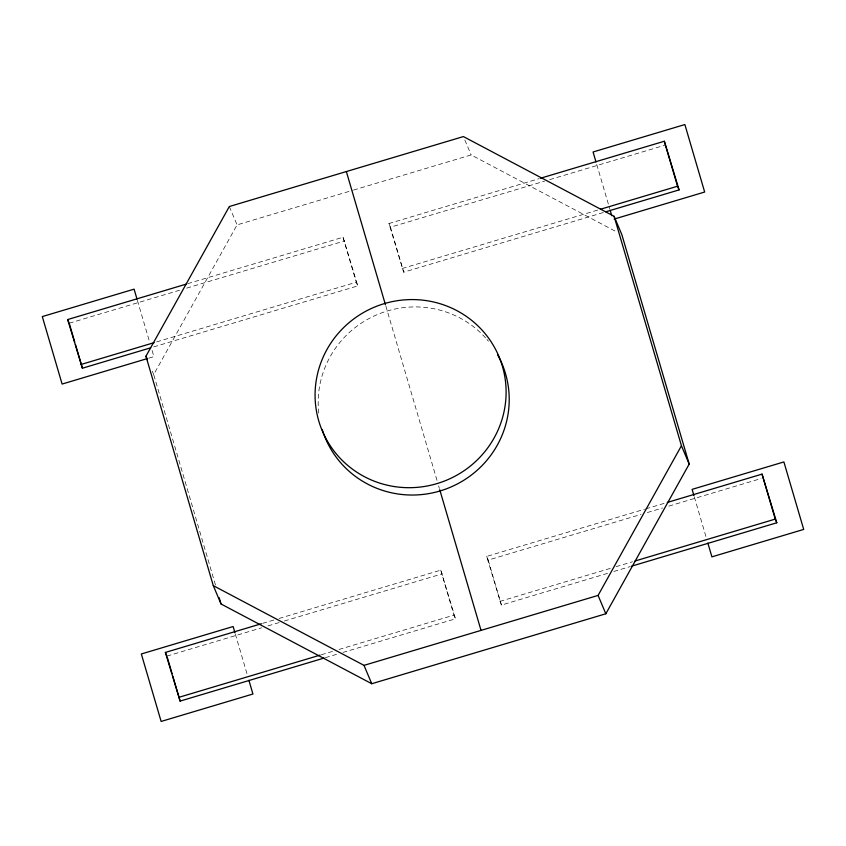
<?xml version="1.0" encoding="UTF-8"?>
<svg xmlns="http://www.w3.org/2000/svg" width="846" height="846" viewBox="0 0 846 846"><rect width="100%" height="100%" fill="white"/><g stroke="black" fill="none" stroke-linecap="round" stroke-linejoin="round"><path stroke-width="0.63" stroke-dasharray="4.23 3.17" d="M215.466 584.977L153.697 374.577L237.07 224.888L352.211 190.477M353.48 190.096L471.148 154.934L616.015 231.571M187.664 283.685L343.042 237.25L357.795 285.906L153.158 347.061M603.283 212.547L403.701 272.19L388.938 223.534L539.262 178.612M69.213 323.225L180.378 289.998M186.691 288.116L344.597 240.92M388.938 223.534L390.492 227.204L544.602 181.15M549.657 179.638L664.618 145.29M156.658 341.89L356.251 282.236L357.795 285.906M402.146 268.52L597.942 210.009M148.875 358.133L153.898 356.631L151.698 349.134M262.641 623.365L274.009 619.97M279.064 618.458L440.755 570.141L455.508 618.796L343.085 652.393M607.513 573.366L501.403 605.08L486.651 556.425L644.557 509.229M645.815 508.858L664.766 503.19M166.916 656.105L261.657 627.795M267.981 625.903L279.349 622.508M284.404 620.996L442.299 573.81M486.651 556.425L488.205 560.094L641.057 514.41M647.37 512.528L662.524 507.991M668.848 506.109L761.062 478.55M321.321 654.762L332.69 651.367M339.003 649.474L453.953 615.127L455.508 618.796M499.859 601.4L611.024 568.184M616.068 566.672L632.491 561.765M325.393 657.68L338.03 653.905M613.836 571.473L630.259 566.566M464.845 140.024L471.148 154.934M229.319 206.53L237.07 224.888M152.248 371.13L153.697 374.577M596.737 164.484L609.945 209.47M694.302 496.866L706.399 538.109M390.492 227.204L403.701 272.19M488.205 560.094L501.403 605.08M385.797 305.914L437.139 480.824M438.619 485.9L439.37 488.438M343.042 237.25L356.251 282.236M440.755 570.141L453.953 615.127M137.401 300.404L149.499 341.636M235.325 634.035L247.434 675.267M318.794 413.112A95.831 93.737 -22.9 0 1 375.529 315.357A95.831 93.737 -22.9 0 1 486.228 338.643M486.958 339.489A95.831 93.737 -22.9 0 1 488.396 341.202"/><path stroke-width="1.27" d="M145.946 356.219L229.319 206.53L463.397 136.576L614.101 216.312L621.852 234.67L689.194 464.084L605.831 613.773L371.754 683.727L221.039 603.991L213.287 585.644L145.946 356.219L147.405 359.656M213.287 585.644L364.002 665.368L598.08 595.415L681.442 445.736L614.101 216.312M150.63 347.822L82.411 368.211L67.659 319.555L186.406 284.066M540.531 178.231L664.322 141.24L679.084 189.895L605.81 211.786M80.867 364.531L154.131 342.641M600.47 209.248L677.53 186.226L679.084 189.895M147.616 358.503L62.107 384.063L42.3 316.584L134.091 289.152L137.031 299.146M614.133 219.093L704.665 192.031L684.869 124.552L593.067 151.984L596.007 161.988M324.134 658.051L180.124 701.091L165.372 652.435L261.372 623.745M667.293 502.439L762.035 474.12L776.787 522.775L631.518 566.196M178.569 697.421L320.052 655.142M635.018 561.014L775.243 519.106L776.787 522.775M681.442 445.736L689.194 464.084M598.08 595.415L605.831 613.773M364.002 665.368L371.754 683.727M67.659 319.555L68.822 322.305M165.372 652.435L166.916 656.105M664.322 141.24L677.53 186.226M762.035 474.12L775.243 519.106M610.304 210.717L611.774 215.719M693.932 495.619L692.102 489.369L783.893 461.937L803.7 529.416L711.909 556.848L707.869 543.1M346.352 171.558L385.416 304.645M439.74 489.697L481.036 630.397M234.955 632.787L233.126 626.537L141.335 653.969L161.131 721.448L252.933 694.016L248.893 680.269M219.177 597.657L221.039 603.991M69.213 323.225L74.712 341.964M75.442 344.47L82.411 368.211M167.286 657.353L172.055 673.596M172.785 676.102L180.124 701.091M497.776 355.045A95.831 93.737 -22.9 0 1 450.294 487.275A95.831 93.737 -22.9 0 1 322.22 429.472M394.236 486.545A95.831 93.737 -22.9 0 0 500.272 359.857A95.831 93.737 -22.9 0 0 337.268 334.498A95.831 93.737 -22.9 0 0 394.236 486.545"/></g></svg>
